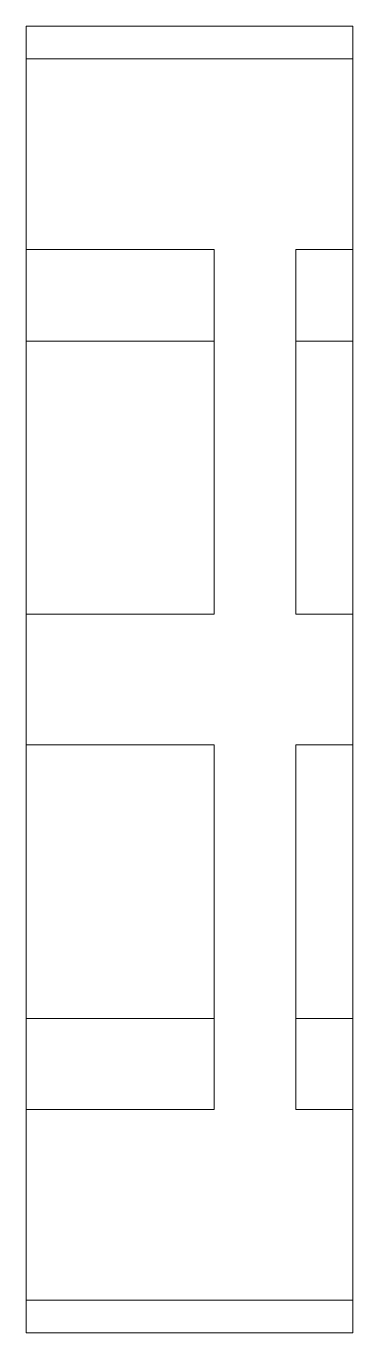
# Paper-space layout '_Right' of a CAD drawing. Header units: millimetres. Extents: x -7 to 3, y -20 to 20.
import ezdxf

# ---------------------------------------------------------------- set-up
doc = ezdxf.new("R2010")
doc.units = ezdxf.units.MM

psp = doc.layouts.new('_Right')

# ---------------------------------------------------------------- linework, layer by layer
at = {"color": 7, "linetype": 'Continuous', "lineweight": 15}
for p, q in [((-7, -20), (-7, 20)), ((-7, 20), (3, 20)), ((3, -20), (3, 20)), ((3, 19), (-7, 19)), ((-1.25, 13.162), (-7, 13.162)), ((-1.25, 2.002), (-1.25, 13.162)), ((1.25, 13.162), (3, 13.162)), ((1.25, 2.002), (1.25, 13.162)), ((-1.25, 10.355), (-7, 10.355)), ((1.25, 10.355), (3, 10.355)), ((-1.25, 2.002), (-7, 2.002)), ((1.25, 2.002), (3, 2.002)), ((-1.25, -2.002), (-7, -2.002)), ((-1.25, -13.162), (-1.25, -2.002)), ((1.25, -2.002), (3, -2.002)), ((1.25, -13.162), (1.25, -2.002)), ((-1.25, -10.377), (-7, -10.377)), ((1.25, -10.377), (3, -10.377)), ((-1.25, -13.162), (-7, -13.162)), ((1.25, -13.162), (3, -13.162)), ((-7, -19), (3, -19)), ((3, -20), (-7, -20))]:
    psp.add_line(p, q, dxfattribs=at)

doc.saveas('drawing.dxf')
